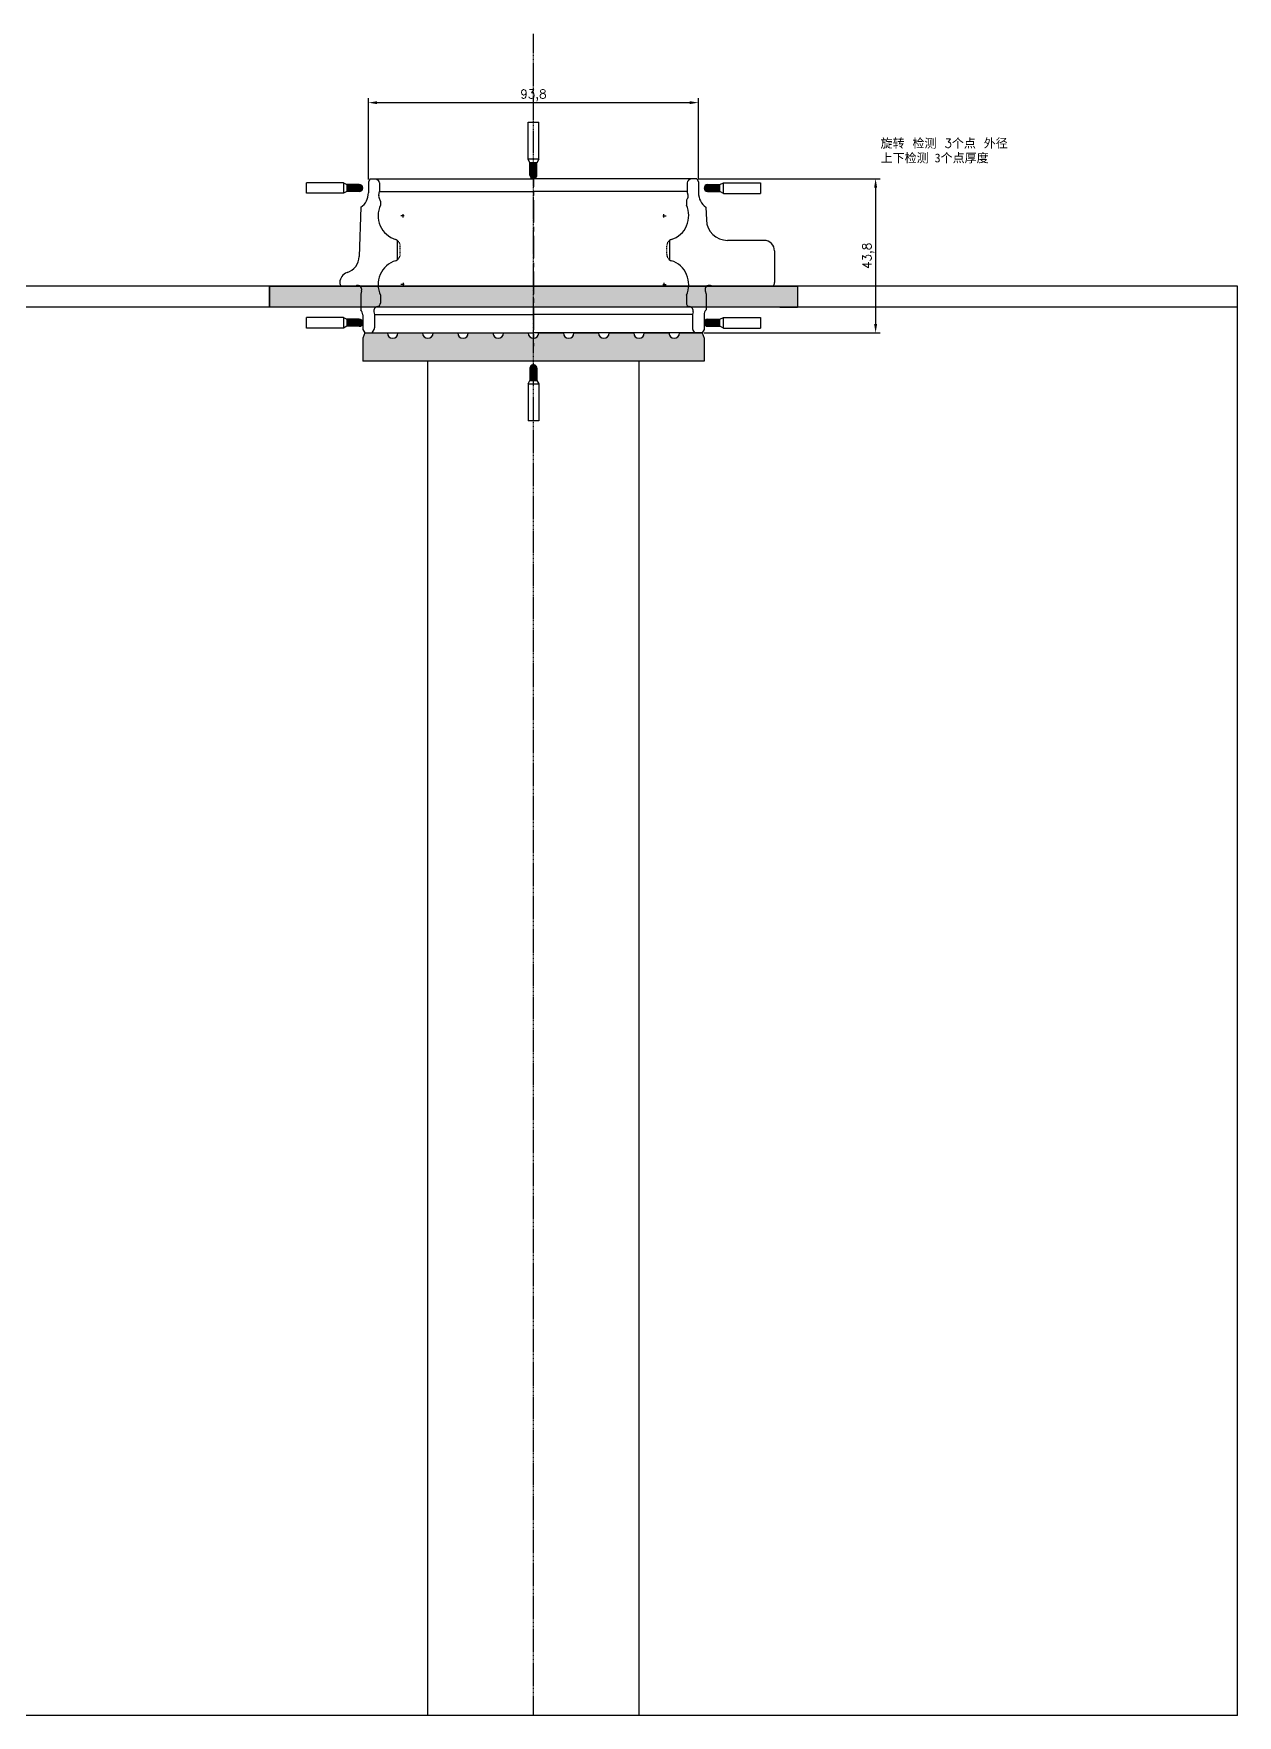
# Model space of a CAD drawing. Header units: millimetres. Extents: x 886 to 3826, y 980 to 1980.
# Drawn here: x 2990.5 to 3332.5, y 980.2 to 1457.9 of the extents above; entities that cross this region are included whole.
import ezdxf

# ---------------------------------------------------------------- set-up
doc = ezdxf.new("R2010")
doc.units = ezdxf.units.MM
doc.linetypes.add('CENTER', pattern=[50.8, 31.75, -6.35, 6.35, -6.35])
doc.linetypes.add('HIDDEN', pattern=[0.375, 0.25, -0.125])
doc.styles.get("Standard").update_dxf_attribs({"font": 'txt.shx', "bigfont": 'whgtxt.shx'})
doc.dimstyles.new('ISO-25', dxfattribs={"dimtxt": 2.5, "dimasz": 2.5, "dimexe": 1.25, "dimexo": 0.625, "dimtad": 1, "dimtxsty": 'Standard', "dimcen": 2.5, "dimadec": 0, "dimazin": 0, "dimtfac": 1, "dimtmove": 0, "dimatfit": 3, "dimfxl": 0, "dimarcsym": 0})

# ---------------------------------------------------------------- blocks, each defined once
blk = doc.blocks.new('A$C743E1EDA')
for p, q in [((21.59, 120.5), (21.59, 110.14)), ((24.59, 123.5), (33.59, 123.5)), ((34.59, 123.23), (34.59, 105.87)), ((4.09, 101.4), (4.95, 101.9)), ((4.09, 101.4), (4.09, 55)), ((4.95, 101.9), (8.09, 101.9)), ((12.17, 104.02), (15.8, 104.14)), ((36.87, 104.07), (41.33, 104.07)), ((41.9, 100.34), (42.61, 100.15)), ((42.79, 103.5), (46.89, 103.5)), ((46.89, 103.5), (47.89, 102.92)), ((47.89, 100.83), (46.92, 100.27)), ((47.89, 102.92), (47.89, 55)), ((4.09, 99.6), (4.57, 99.02)), ((5.26, 98.7), (7.75, 98.7)), ((42.61, 100.15), (46.47, 100.15)), ((4.09, 8.6), (4.09, 55)), ((47.89, 7.08), (47.89, 55)), ((4.09, 10.4), (4.57, 10.98)), ((5.26, 11.3), (7.75, 11.3)), ((41.9, 9.66), (42.61, 9.85)), ((42.61, 9.85), (46.47, 9.85)), ((47.89, 9.17), (46.92, 9.73)), ((4.09, 8.6), (4.95, 8.1)), ((4.95, 8.1), (8.09, 8.1)), ((12.16, 6), (26.16, 5.51)), ((36.87, 5.93), (41.33, 5.93)), ((42.79, 6.5), (46.89, 6.5)), ((46.89, 6.5), (47.89, 7.08)), ((34.59, 0.27), (34.59, 4.13))]:
    blk.add_line(p, q)
at = {"color": 0, "linetype": 'ByBlock'}
for p, q in [((34.59, 105.87), (34.43, 105.28)), ((35.9, 103.81), (36.87, 104.07)), ((8.72, 98.96), (7.75, 98.7)), ((7.75, 98.7), (7.75, 55)), ((42.61, 100.15), (42.61, 55)), ((21.59, 93.7), (27.15, 93.7)), ((7.75, 11.3), (7.75, 55)), ((42.61, 9.85), (42.61, 55)), ((21.59, 16.3), (27.15, 16.3)), ((8.72, 11.04), (7.75, 11.3)), ((35.9, 6.19), (36.87, 5.93)), ((34.59, 4.13), (34.43, 4.72)), ((33.59, 0), (33.59, 0))]:
    blk.add_line(p, q, dxfattribs=at)
at = {"color": 2, "linetype": 'ByBlock', "ltscale": 0.2}
for p, q in [((10.48, 98.45), (11.55, 98.45)), ((37.19, 98.45), (39.4, 98.45)), ((10.48, 11.55), (11.55, 11.55)), ((37.19, 11.55), (39.4, 11.55))]:
    blk.add_line(p, q, dxfattribs=at)
at = {"color": 1}
for p, q in [((15.13, 92.01), (14.16, 92.01)), ((14.58, 91.72), (14.58, 92.69)), ((33.61, 92.01), (34.58, 92.01)), ((34.16, 91.72), (34.16, 92.69)), ((15.13, 17.99), (14.16, 17.99)), ((14.58, 18.28), (14.58, 17.31)), ((33.61, 17.99), (34.58, 17.99)), ((34.16, 18.28), (34.16, 17.31))]:
    blk.add_line(p, q, dxfattribs=at)
at = {"color": 6, "linetype": 'HIDDEN'}
for p, q in [((25.54, 92.9), (23.2, 92.9)), ((25.54, 17.1), (23.2, 17.1))]:
    blk.add_line(p, q, dxfattribs=at)
at = {"color": 1, "linetype": 'CENTER', "ltscale": 0.2}
blk.add_line((0, 55), (51.64, 55), dxfattribs=at)
for centre, radius, start, end in [((24.59, 120.5), 3, 90, 180), ((33.59, 121.5), 2, 60, 90), ((15.59, 110.14), 6, 272, 0), ((41.59, 99.18), 1.2, 75, 172.9986), ((5.26, 99.6), 0.9, 220, 270), ((46.47, 101.05), 0.9, 270, 300), ((5.26, 10.4), 0.9, 90, 140), ((41.59, 10.82), 1.2, 187.0014, 285), ((46.47, 8.95), 0.9, 60, 90)]:
    blk.add_arc(centre, radius, start, end)
at = {"color": 0, "linetype": 'ByBlock'}
for centre, radius, start, end in [((35.59, 104.97), 1.2, 165, 285), ((8.09, 106.9), 5, 270, 324.7758), ((42.79, 105.65), 2.15, 227.2974, 270), ((9.03, 97.8), 1.2, 48.5904, 105), ((10.48, 99.45), 1, 228.5904, 270), ((14.58, 92.01), 7.12, 17.5721, 115.1975), ((34.16, 92.01), 7.12, 64.8025, 162.4279), ((23.09, 94.7), 1.8, 197.5721, 213.7681), ((25.65, 94.7), 1.8, 326.2319, 342.4279), ((14.58, 17.99), 7.12, 244.8025, 342.4279), ((23.09, 15.3), 1.8, 146.2319, 162.4279), ((25.65, 15.3), 1.8, 17.5721, 33.7681), ((34.16, 17.99), 7.12, 197.5721, 295.1975), ((9.03, 12.2), 1.2, 255, 311.4096), ((10.48, 10.55), 1, 90, 131.4096), ((8.09, 3.1), 5, 35.4505, 90), ((25.98, 0.51), 5, 18.1026, 88), ((35.59, 5.03), 1.2, 75, 195), ((42.79, 4.35), 2.15, 90, 132.7026), ((33.59, 3), 3, 198.1026, 270), ((33.59, 2), 2, 270, 300)]:
    blk.add_arc(centre, radius, start, end, dxfattribs=at)
at = {"color": 2, "linetype": 'ByBlock'}
for centre, start, end in [((39.4, 99.45), 270, 352.9986), ((39.4, 10.55), 7.0014, 90)]:
    blk.add_arc(centre, 1, start, end, dxfattribs=at)
at = {"color": 6, "linetype": 'HIDDEN'}
for centre, start, end in [((23.09, 94.7), 213.7681, 270), ((25.65, 94.7), 270, 326.2319), ((23.09, 15.3), 90, 146.2319), ((25.65, 15.3), 33.7681, 90)]:
    blk.add_arc(centre, 1.8, start, end, dxfattribs=at)
blk = doc.blocks.new('CT')
at = {"linetype": 'ByBlock'}
h = blk.add_hatch(dxfattribs=at)
h.set_pattern_fill('ANSI32', color=3)
h.paths.add_polyline_path([(3079.16, 1376.76), (3079.16, 1374.76), (3082.66, 1374.76, 1), (3082.66, 1376.76)])
h = blk.add_hatch(color=3, dxfattribs=at)
h.dxf.hatch_style = 1
h.paths.add_polyline_path([(3082.66, 1376.76), (3079.16, 1376.76), (3079.16, 1374.76), (3082.66, 1374.76, 1)])
at = {"color": 0, "linetype": 'ByBlock'}
for p, q in [((3067.66, 1374.26), (3067.66, 1377.26)), ((3078.16, 1377.26), (3067.66, 1377.26)), ((3078.16, 1377.26), (3079.16, 1376.76)), ((3078.16, 1377.26), (3078.16, 1374.26)), ((3082.66, 1376.76), (3079.16, 1376.76)), ((3079.16, 1376.76), (3079.16, 1374.76)), ((3078.16, 1374.26), (3067.66, 1374.26)), ((3079.16, 1374.76), (3078.16, 1374.26)), ((3082.66, 1374.76), (3079.16, 1374.76))]:
    blk.add_line(p, q, dxfattribs=at)
blk.add_arc((3082.66, 1375.76), 1, 270, 90, dxfattribs=at)
blk = doc.blocks.new('tuopan')
at = {"color": 0, "linetype": 'ByBlock'}
for p, q in [((3084.62, 1365.62), (3084.04, 1364.12)), ((3084.04, 1364.12), (3084.04, 1357.62)), ((3084.62, 1365.62), (3091.04, 1365.62)), ((3094.04, 1365.62), (3101.04, 1365.62)), ((3104.04, 1365.62), (3111.04, 1365.62)), ((3114.04, 1365.62), (3121.04, 1365.62)), ((3124.04, 1365.62), (3131.04, 1365.62)), ((3134.04, 1365.62), (3141.04, 1365.62)), ((3144.04, 1365.62), (3151.04, 1365.62)), ((3154.04, 1365.62), (3161.04, 1365.62)), ((3164.04, 1365.62), (3171.04, 1365.62)), ((3174.04, 1365.62), (3180.47, 1365.62)), ((3180.47, 1365.62), (3181.04, 1364.12)), ((3181.04, 1364.12), (3181.04, 1357.62)), ((3181.04, 1357.62), (3084.04, 1357.62))]:
    blk.add_line(p, q, dxfattribs=at)
for centre in [(3092.54, 1365.62), (3102.54, 1365.62), (3112.54, 1365.62), (3122.54, 1365.62), (3132.54, 1365.62), (3142.54, 1365.62), (3152.54, 1365.62), (3162.54, 1365.62), (3162.54, 1365.62), (3172.54, 1365.62)]:
    blk.add_arc(centre, 1.5, 180, 0, dxfattribs=at)
blk = doc.blocks.new('*D191')
at = {"color": 0, "linetype": 'ByBlock', "lineweight": -2, "transparency": 16777216}
for p, q in [((3085.64, 1416.47), (3085.64, 1439.58)), ((3088.14, 1438.33), (3176.94, 1438.33)), ((3179.44, 1416.47), (3179.44, 1439.58))]:
    blk.add_line(p, q, dxfattribs=at)
at = {"color": 0, "linetype": 'ByBlock', "transparency": 16777216}
for points in [[(3088.14, 1438.75), (3088.14, 1437.91), (3085.64, 1438.33)], [(3176.94, 1438.75), (3176.94, 1437.91), (3179.44, 1438.33)]]:
    blk.add_solid(points, dxfattribs=at)
at = {"layer": 'Defpoints', "color": 0, "linetype": 'ByBlock', "transparency": 16777216}
for p in [(3179.44, 1438.33), (3085.64, 1415.85), (3179.44, 1415.85)]:
    blk.add_point(p, dxfattribs=at)
at = {"color": 0, "linetype": 'ByBlock', "transparency": 16777216, "insert": (3132.54, 1440.41), "char_height": 2.5, "attachment_point": 5}
blk.add_mtext('93,8', dxfattribs=at)
blk = doc.blocks.new('*D192')
at = {"color": 0, "linetype": 'ByBlock', "lineweight": -2, "transparency": 16777216}
for p, q in [((3179.57, 1416.71), (3231.01, 1416.71)), ((3229.76, 1414.21), (3229.76, 1375.41)), ((3181.09, 1372.91), (3231.01, 1372.91))]:
    blk.add_line(p, q, dxfattribs=at)
at = {"color": 0, "linetype": 'ByBlock', "transparency": 16777216}
for points in [[(3229.34, 1414.21), (3230.18, 1414.21), (3229.76, 1416.71)], [(3229.34, 1375.41), (3230.18, 1375.41), (3229.76, 1372.91)]]:
    blk.add_solid(points, dxfattribs=at)
at = {"layer": 'Defpoints', "color": 0, "linetype": 'ByBlock', "transparency": 16777216}
for p in [(3178.94, 1416.71), (3180.47, 1372.91), (3229.76, 1372.91)]:
    blk.add_point(p, dxfattribs=at)
at = {"color": 0, "linetype": 'ByBlock', "transparency": 16777216, "insert": (3227.68, 1394.81), "char_height": 2.5, "attachment_point": 5, "rotation": 90}
blk.add_mtext('43,8', dxfattribs=at)

msp = doc.modelspace()

# ---------------------------------------------------------------- hatches: boundary and pattern name
at = {"linetype": 'ByBlock'}
h = msp.add_hatch(color=4, dxfattribs=at)
h.dxf.hatch_style = 1
h.paths.add_polyline_path([(3207.5429, 1386.2142), (3181.8496, 1386.2142, 0.32223337), (3181.3538, 1384.9036), (3181.6129, 1383.9366), (3181.6129, 1380.2155), (3207.5429, 1380.2155)])
h.paths.add_polyline_path([(3181.6129, 1383.9366), (3181.3538, 1384.9036, -0.32223337), (3181.8496, 1386.2142), (3176.6575, 1386.2142, -0.09512275), (3175.9929, 1383.6129), (3175.9929, 1381.3978, 0.37885932), (3176.8711, 1380.4052, -0.11590215), (3177.3862, 1380.2155), (3181.6129, 1380.2155)])
h.paths.add_polyline_path([(3175.9929, 1383.6129, 0.09512275), (3176.6575, 1386.2142), (3057.5429, 1386.2142), (3057.5429, 1380.2155), (3177.3862, 1380.2155, 0.11590215), (3176.8711, 1380.4052, -0.37885932), (3175.9929, 1381.3978)])
h = msp.add_hatch(color=5, dxfattribs=at)
h.dxf.hatch_style = 1
h.paths.add_polyline_path([(3091.0429, 1372.9142), (3084.6203, 1372.9142), (3084.0429, 1371.4142), (3084.0429, 1364.9142), (3132.5429, 1364.9142), (3132.5429, 1371.4142, -0.41421356), (3131.0429, 1372.9142), (3124.0429, 1372.9142, -1), (3121.0429, 1372.9142), (3114.0429, 1372.9142, -1), (3111.0429, 1372.9142), (3104.0429, 1372.9142, -1), (3101.0429, 1372.9142), (3094.0429, 1372.9142, -1)], flags=17)
h.paths.add_polyline_path([(3141.0429, 1372.9142), (3134.0429, 1372.9142, -1), (3131.0429, 1372.9142), (3124.0429, 1372.9142, -1), (3121.0429, 1372.9142), (3114.0429, 1372.9142, -1), (3111.0429, 1372.9142), (3104.0429, 1372.9142, -1), (3101.0429, 1372.9142), (3094.0429, 1372.9142, -1), (3091.0429, 1372.9142), (3084.6203, 1372.9142), (3084.0429, 1371.4142), (3084.0429, 1364.9142), (3181.0429, 1364.9142), (3181.0429, 1371.4142), (3180.4656, 1372.9142), (3174.0429, 1372.9142, -1), (3171.0429, 1372.9142), (3164.0429, 1372.9142, -1), (3161.0429, 1372.9142), (3154.0429, 1372.9142, -1), (3151.0429, 1372.9142), (3144.0429, 1372.9142, -1)])
h = msp.add_hatch(color=5, dxfattribs=at)
h.dxf.hatch_style = 1
h.paths.add_polyline_path([(3132.5429, 1364.9142), (3132.5429, 1371.4142, -0.41421356), (3131.0429, 1372.9142), (3124.0429, 1372.9142, -1), (3121.0429, 1372.9142), (3114.0429, 1372.9142, -1), (3111.0429, 1372.9142), (3104.0429, 1372.9142, -1), (3101.0429, 1372.9142), (3094.0429, 1372.9142, -1), (3091.0429, 1372.9142), (3084.6203, 1372.9142), (3084.0429, 1371.4142), (3084.0429, 1364.9142)])

# ---------------------------------------------------------------- linework, layer by layer
at = {"color": 242, "linetype": 'HIDDEN', "true_color": 0xcd2027}
msp.add_line((3132.5429, 980.2155), (3132.5429, 1457.9349), dxfattribs=at)
at = {"color": 0, "linetype": 'ByBlock'}
for p, q in [((3332.5429, 1386.2142), (2932.5429, 1386.2142)), ((3062.5429, 1386.2142), (3057.5429, 1386.2142)), ((3057.5429, 1386.2142), (3057.5429, 1380.2155)), ((3202.5429, 1386.2142), (3062.5429, 1386.2142)), ((3202.5429, 1386.2142), (3207.5429, 1386.2142)), ((3207.5429, 1386.2142), (3207.5429, 1380.2155)), ((3332.5429, 980.2155), (3332.5429, 1386.2142)), ((3332.5429, 1380.2155), (2932.5429, 1380.2155)), ((3062.5429, 1380.2155), (3057.5429, 1380.2155)), ((3202.5429, 1380.2155), (3207.5429, 1380.2155)), ((3084.6203, 1372.9142), (3091.0429, 1372.9142)), ((3094.0429, 1372.9142), (3101.0429, 1372.9142)), ((3102.5429, 980.2155), (3102.5429, 1364.9142)), ((3162.5429, 980.2155), (3162.5429, 1364.9142)), ((3332.5429, 980.2155), (2932.5429, 980.2155))]:
    msp.add_line(p, q, dxfattribs=at)
msp.add_lwpolyline([(3057.5429, 1386.2142), (3207.5429, 1386.2142), (3207.5429, 1380.2155), (3057.5429, 1380.2155)], close=True, dxfattribs=at)

# ---------------------------------------------------------------- block references
for name, p, rotation in [('CT', (1756.7853, 4500.4085), 270), ('A$C743E1EDA', (3077.5429, 1420.8025), 270), ('CT', (6264.6979, 2789.8301), 180), ('CT', (6264.6979, 2751.5538), 180), ('CT', (4508.3006, -1719.7498), 89.99999999999999)]:
    msp.add_blockref(name, p, dxfattribs=dict(at, rotation=rotation))
for name, p in [('CT', (0.3872, 38.3148)), ('CT', (0.3872, 0.0385)), ('tuopan', (0, 7.2911))]:
    msp.add_blockref(name, p, dxfattribs=at)

# ---------------------------------------------------------------- texts
at = {"color": 0, "linetype": 'ByBlock', "insert": (3231.1887, 1428.0387), "char_height": 2.5, "attachment_point": 1}
msp.add_mtext_dynamic_manual_height_columns('{\\fSimSun|b0|i0|c134|p2;旋转\\Ftxt,whgtxt|c134; \\fSimSun|b0|i0|c134|p2;检测\\Ftxt,whgtxt|c134; 3\\fSimSun|b0|i0|c134|p2;个点\\Ftxt,whgtxt|c134; \\fSimSun|b0|i0|c134|p2;外径\\Ftxt,whgtxt|c134;\\P\\fSimSun|b0|i0|c134|p2;上下检测 3个点厚度}', width=164.816276, gutter_width=12.5, heights=[0], dxfattribs=at)

# ---------------------------------------------------------------- dimensions: what is measured, and where the dimension line sits
at = {"color": 0, "linetype": 'ByBlock'}
dim = msp.add_linear_dim(base=(3179.4429, 1438.3315), p1=(3085.6429, 1415.8482), p2=(3179.4429, 1415.8482), dimstyle='ISO-25', dxfattribs=at)
dim.commit()
dim.dimension.update_dxf_attribs({"geometry": '*D191', "text_midpoint": (3132.5429, 1440.4148)})
dim = msp.add_linear_dim(base=(3229.7616, 1372.9142), p1=(3178.9429, 1416.7142), p2=(3180.4656, 1372.9142), angle=90, dimstyle='ISO-25', dxfattribs=at)
dim.commit()
dim.dimension.update_dxf_attribs({"geometry": '*D192', "text_midpoint": (3227.6783, 1394.8142)})

doc.saveas('drawing.dxf')
